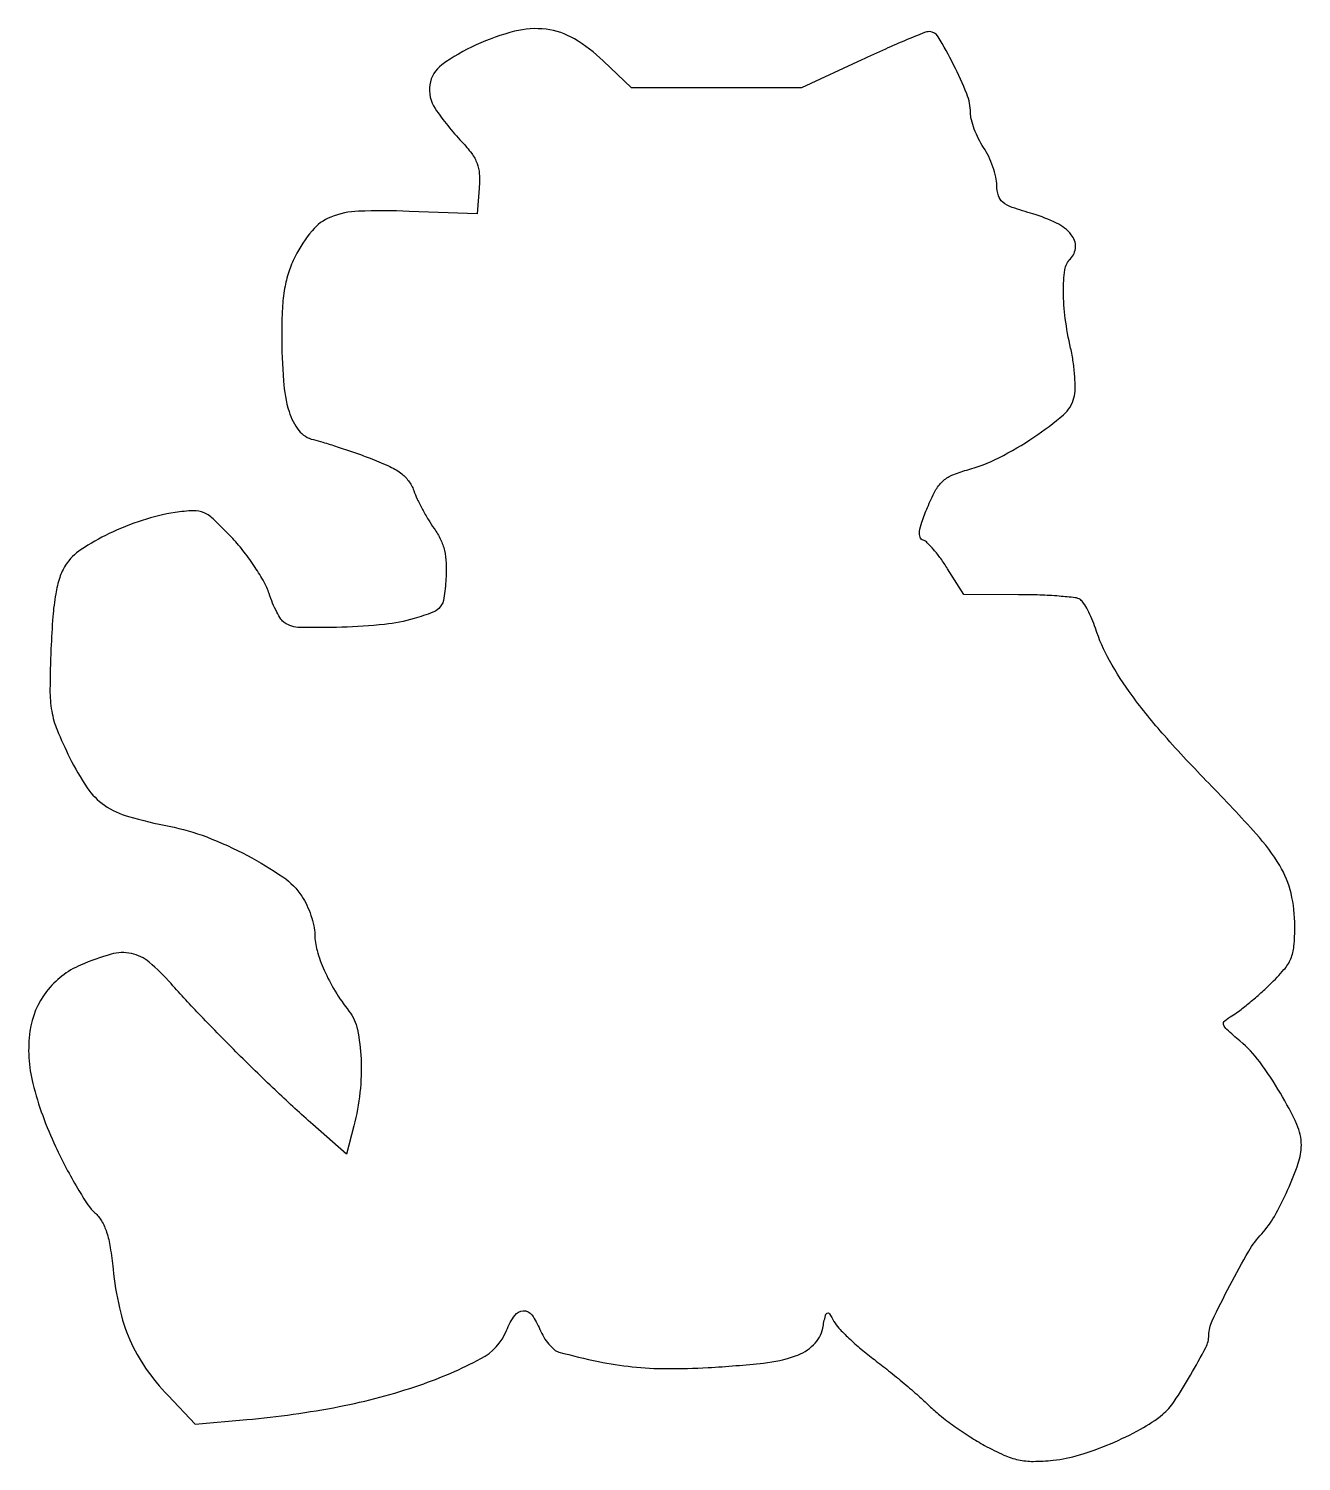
# Model space of a CAD drawing. Extents: x 0 to 192, y 0 to 216.
import ezdxf

# ---------------------------------------------------------------- set-up
doc = ezdxf.new("R2010")
doc.units = 0

msp = doc.modelspace()

# ---------------------------------------------------------------- linework, layer by layer
msp.add_lwpolyline([(67.345596, 213.985161, 0.049068), (62.192689, 210.993444, 0.202721), (60.359601, 207.981297, 0.187011), (61.172576, 204.397609, 0.041171), (65.188228, 199.381993, -0.028412), (66.689286, 197.602085, -0.071222), (67.504174, 196.1161, -0.075469), (67.843505, 194.514194, -0.034986), (67.818234, 192.381993), (67.5, 188.5), (57.253519, 188.867316, 0.017155), (49.598759, 188.878989, 0.086468), (45.427139, 188.010365, 0.126145), (42.590559, 185.947556, 0.054887), (40.012863, 182.025213, 0.039088), (39.054981, 179.718612, 0.036532), (38.441647, 177.23852, 0.02926), (38.107667, 174.239432, 0.01328), (38.005577, 170.289838, 0.017534), (38.257357, 163.25589, 0.055521), (39.107914, 158.628248, 0.09475), (40.594327, 155.784468, 0.170503), (42.794852, 154.397271, -0.017846), (44.209266, 154.020403, -0.005024), (46.38693, 153.332112, -0.005058), (48.834424, 152.503904, -0.005314), (51.224485, 151.639476, -0.017394), (54.110675, 150.444813, -0.051679), (55.955514, 149.362643, -0.073839), (57.15059, 148.177606, -0.075656), (57.937883, 146.705773, 0.025371), (58.465642, 145.425096, 0.012891), (59.250862, 143.869282, 0.012773), (60.145513, 142.302113, 0.018629), (61.018911, 140.973442, -0.042681), (61.994124, 139.322166, -0.054374), (62.582792, 137.65545, -0.048464), (62.839164, 135.753993, -0.025656), (62.805513, 133.372943, -0.018415), (62.503893, 130.433698, -0.134811), (61.949064, 129.146926, -0.134182), (60.813805, 128.321056, -0.018182), (58, 127.370455, -0.047585), (53.545786, 126.493771, -0.017097), (47.088627, 126.073154, -0.012295), (40.740118, 126.033366, -0.143065), (38.394912, 126.765313, -0.103936), (37.893034, 127.27575, -0.022048), (37.263688, 128.360469, -0.02218), (36.634034, 129.707404, -0.019476), (36.095761, 131.163943, 0.048591), (35.340683, 132.891078, 0.019149), (33.988254, 135.109143, 0.018739), (32.333254, 137.411196, 0.02226), (30.598039, 139.449297, 0.011514), (27.82106, 142.296927, 0.087682), (26.281672, 143.350111, 0.117735), (24.663579, 143.662488, 0.027584), (21.89719, 143.388168, 0.04014), (16.951653, 142.20812, 0.03354), (11.939968, 140.19755, 0.034361), (7.708215, 137.789923, 0.101545), (5.362064, 135.429828, 0.067493), (4.483305, 133.588416, 0.034501), (3.869673, 131.097113, 0.024265), (3.443268, 127.67622, 0.008836), (3.160949, 122.79861, 0.007718), (3.008543, 116.631379, 0.044827), (3.269356, 113.391309, 0.055952), (4.0875, 110.56429, 0.015995), (5.974405, 106.400427, 0.03437), (8.625255, 101.836273, 0.093217), (11.248294, 99.18895, 0.081572), (14.863692, 97.481037, 0.022239), (21.026741, 96.011514, -0.044572), (26.676948, 94.39481, -0.029527), (32.822835, 91.599887, -0.028982), (38.18465, 88.358155, -0.096862), (41.050171, 85.437886, -0.036932), (41.792242, 84.108069, -0.027154), (42.419866, 82.540604, -0.027666), (42.85275, 80.984022, -0.053444), (42.993411, 79.70034, 0.069379), (43.343397, 77.232677, 0.034696), (44.422922, 74.264152, 0.031918), (46.065321, 71.124494, 0.029066), (48.141395, 68.115141, -0.114803), (49.432515, 65.32505, -0.040439), (49.981238, 60.921433, -0.037709), (49.816798, 55.824131, -0.036755), (48.890272, 50.764351), (47.780543, 46.5), (42.682694, 51, -0.008859), (37.362984, 55.866222, -0.0059), (31.433592, 61.62066, -0.00594), (25.769873, 67.383889, -0.010772), (21.297444, 72.25, 0.036739), (17.990001, 75.493437, 0.125474), (15.30052, 76.801037, 0.120167), (12.24513, 76.690106, 0.032382), (7.63951, 75.059801, 0.128479), (2.487824, 71.057291, 0.130021), (-0.018818, 65.063973, 0.097089), (0.424698, 57.156975, 0.047878), (3.845285, 47.647352, 0.01109), (5.470391, 44.393097, 0.012605), (7.173474, 41.352239, 0.011843), (8.740155, 38.850193, 0.066123), (9.775528, 37.658141, -0.07968), (10.795545, 36.417726, -0.053813), (11.546689, 34.743159, -0.0384), (12.106085, 32.43094, -0.014835), (12.537091, 29.158141, 0.029977), (13.488482, 23.30775, 0.047204), (15.066296, 18.473521, 0.049682), (17.452286, 14.198951, 0.03803), (20.838331, 10.04929), (24.9565, 5.720195), (32.72825, 6.419586, 0.025189), (46.677754, 8.387044, 0.035142), (58.84958, 11.634663, 0.038847), (68.066559, 15.625875, 0.174693), (71.958879, 19.900726, -0.053479), (73.194755, 22.165378, -0.238903), (74.48565, 22.862857, -0.249015), (75.77012, 22.22367, -0.057124), (76.986226, 20.033254, 0.038045), (77.577764, 18.865123, 0.038683), (78.336584, 17.806995, 0.041606), (79.140734, 16.998373, 0.110418), (79.857546, 16.620569, 0.015133), (85.836927, 15.1899, 0.025331), (90.944202, 14.397437, 0.025083), (96.140552, 14.121097, 0.014487), (102.400799, 14.283888, 0.012713), (110.769084, 14.958119, 0.056471), (115.577965, 16.026626, 0.110184), (118.322117, 17.712658, 0.151895), (119.697339, 20.236693, -0.006559), (120.09978, 22.120085, -0.206818), (120.373504, 22.494312, -0.404332), (120.704297, 22.414386, -0.015926), (121.399434, 21.237172, 0.063934), (122.134243, 20.227762, 0.014253), (123.645459, 18.71668, 0.014575), (125.505142, 17.060094, 0.013616), (127.5, 15.475348, -0.008093), (129.653258, 13.803217, -0.005921), (131.990925, 11.88049, -0.005984), (134.162552, 10.005897, -0.013155), (135.766979, 8.510033, 0.026122), (137.381337, 7.081307, 0.01281), (139.573201, 5.426692, 0.012672), (141.944174, 3.819674, 0.017974), (144.13666, 2.522137, 0.019141), (147.069085, 1.068708, 0.0523), (149.26484, 0.347461, 0.055387), (151.4895, 0.119297, 0.023601), (154.482375, 0.286025, 0.04799), (158.453835, 1.085916, 0.025579), (163.172978, 2.786123, 0.02558), (167.691401, 4.958178, 0.048229), (171.037407, 7.225906, 0.073809), (172.759082, 9.14421, 0.013953), (175.249376, 13.150244, 0.011581), (177.539556, 17.291937, 0.118644), (178.012667, 19.17807, -0.109577), (178.513049, 21.335882, -0.008511), (181.177577, 26.671307, -0.011261), (184.025025, 31.85008, -0.0572), (185.986543, 34.487292, 0.059724), (187.90202, 37.089842, 0.02362), (189.909384, 41.061822, 0.022855), (191.506467, 45.11905, 0.08019), (191.978038, 47.878273, 0.110931), (191.315618, 50.960086, 0.025068), (188.813513, 55.733411, 0.026955), (185.691317, 60.428611, 0.057704), (182.709804, 63.59073, -0.008143), (180.71605, 65.3246, -0.132873), (180.23875, 66.061898, -0.30635), (180.411834, 66.654379, -0.045809), (181.490472, 67.393065, 0.035596), (182.49835, 68.05351, 0.009594), (183.996967, 69.241841, 0.009665), (185.651072, 70.660561, 0.009872), (187.237221, 72.132353, 0.021546), (189.356475, 74.362324, 0.078356), (190.392215, 76.01264, 0.079031), (190.865323, 77.894165, 0.022156), (191, 80.932013, 0.058139), (190.421645, 85.889091, 0.077635), (188.713161, 90.078093, 0.047811), (185.162461, 94.869377, 0.009998), (178.00648, 102.5, -0.011725), (171.29452, 109.706858, -0.023683), (166.422694, 115.743124, -0.029965), (163.018464, 121.033439, -0.049264), (160.882066, 125.903241, 0.019827), (160.352273, 127.334051, 0.022432), (159.729799, 128.659266, 0.022382), (159.105849, 129.727259, 0.103005), (158.605088, 130.234687, 0.119014), (157.808171, 130.525414, 0.008198), (155.404867, 130.758058, 0.011316), (152.498393, 130.925295, 0.008247), (149.262545, 130.984687), (141.025089, 131), (138.563283, 134.899754, 0.016341), (137.530676, 136.422874, 0.019937), (136.463712, 137.774262, 0.018848), (135.49278, 138.825121, 0.116895), (134.872812, 139.209063, -0.23627), (134.410764, 139.671464, -0.113276), (134.328753, 140.528535, -0.05282), (134.664716, 141.927215, -0.012727), (135.520392, 144.154946, -0.02398), (136.695284, 146.649727, -0.080675), (137.782568, 148.082703, -0.089721), (139.201736, 149.016048, -0.034095), (141.448318, 149.797181, 0.050381), (146.312782, 151.667921, 0.031293), (151.593458, 154.764645, 0.028488), (156.062756, 158.161549, 0.155748), (157.641751, 160.708757, 0.058566), (157.812313, 162.024575, 0.019635), (157.759209, 163.965181, 0.019231), (157.531182, 166.127195, 0.020832), (157.141403, 168.207753, -0.023387), (156.324435, 172.695061, -0.032563), (156.046199, 176.767172, -0.035412), (156.267217, 180.027948, -0.163156), (157.099337, 181.699337, 0.189617), (157.875991, 183.483266, 0.184823), (157.239981, 185.341971, 0.104991), (155.022306, 187.085869, 0.043589), (151.450573, 188.471345, -0.012355), (148.315768, 189.467283, -0.084141), (146.89627, 190.243149, -0.153805), (146.222696, 191.233053, -0.072587), (145.993411, 192.777935, 0.055686), (145.849816, 194.035659, 0.027579), (145.405128, 195.581643, 0.026974), (144.761201, 197.15192, 0.03548), (144, 198.5, -0.030368), (143.238984, 199.816177, -0.025687), (142.594872, 201.289453, -0.026483), (142.147389, 202.696863, -0.063084), (142.006589, 203.783244, 0.094697), (141.461128, 206.593429, 0.021975), (139.469815, 210.999257, 0.015674), (137.154964, 215.238748, 0.265932), (135.824898, 216, 0.095032), (135.053707, 215.852089, 0.003663), (132.348077, 214.751563, 0.00643), (129.15799, 213.378303, 0.004479), (125.591743, 211.75), (116.5, 207.5), (103.669085, 207.5), (90.838171, 207.5), (86.564133, 211.594195, 0.058139), (82.191663, 214.902759, 0.102315), (77.918124, 216.355553, 0.094356), (73.177987, 216.049949, 0.043885)], format="xyb", close=True)

doc.saveas('drawing.dxf')
